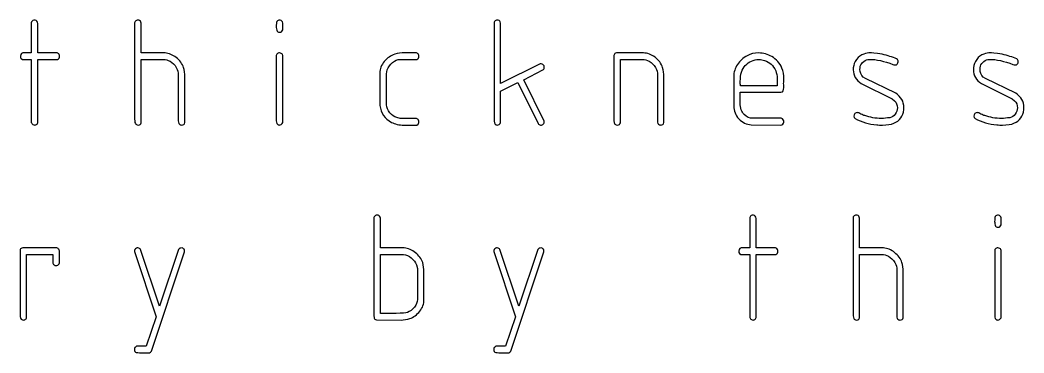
# Model space of a CAD drawing. Header units: inches. Extents: x -12 to 12, y -7.2 to 7.2.
# Drawn here: x 3.212 to 4.286, y -3.043 to -2.688 of the extents above; entities that cross this region are included whole.
import ezdxf

# ---------------------------------------------------------------- set-up
doc = ezdxf.new("R2010")
doc.units = ezdxf.units.IN
doc.header["$MEASUREMENT"] = 0
doc.layers.add('Layer 1', color=7, linetype='Continuous')

msp = doc.modelspace()

# ---------------------------------------------------------------- linework, layer by layer
at = {"layer": 'Layer 1'}
for points, knots in [([(3.2308, -2.6896), (3.2308, -2.6896), (3.2311, -2.6912), (3.2311, -2.6912), (3.2311, -2.6912), (3.2311, -2.6912), (3.2311, -2.7225), (3.2311, -2.7225), (3.2311, -2.7225), (3.2311, -2.7225), (3.2518, -2.7225), (3.2518, -2.7225), (3.2518, -2.7225), (3.2526, -2.7228), (3.2534, -2.7233), (3.254, -2.7243), (3.254, -2.7243), (3.2543, -2.725), (3.2543, -2.7255), (3.2543, -2.726), (3.2543, -2.726), (3.2543, -2.7276), (3.2536, -2.7288), (3.252, -2.7295), (3.252, -2.7295), (3.252, -2.7295), (3.2311, -2.7295), (3.2311, -2.7295), (3.2311, -2.7295), (3.2311, -2.7295), (3.2311, -2.797), (3.2311, -2.797), (3.2311, -2.797), (3.2306, -2.7983), (3.23, -2.7991), (3.229, -2.7994), (3.229, -2.7994), (3.2286, -2.7996), (3.2281, -2.7997), (3.2277, -2.7997), (3.2277, -2.7997), (3.2271, -2.7997), (3.2265, -2.7995), (3.2259, -2.7992), (3.2259, -2.7992), (3.2253, -2.7989), (3.2247, -2.7981), (3.2241, -2.797), (3.2241, -2.797), (3.2241, -2.797), (3.2241, -2.7295), (3.2241, -2.7295), (3.2241, -2.7295), (3.2241, -2.7295), (3.2146, -2.7295), (3.2146, -2.7295), (3.2146, -2.7295), (3.2136, -2.7291), (3.2129, -2.7285), (3.2126, -2.7277), (3.2126, -2.7277), (3.2126, -2.7277), (3.2126, -2.7262), (3.2126, -2.7262), (3.2126, -2.7262), (3.2126, -2.7249), (3.2129, -2.7239), (3.2135, -2.7232), (3.2135, -2.7232), (3.2135, -2.7232), (3.2151, -2.7225), (3.2151, -2.7225), (3.2151, -2.7225), (3.2151, -2.7225), (3.2241, -2.7225), (3.2241, -2.7225), (3.2241, -2.7225), (3.2241, -2.7225), (3.2241, -2.6903), (3.2241, -2.6903), (3.2241, -2.6903), (3.2244, -2.6889), (3.2253, -2.688), (3.2269, -2.6875), (3.2269, -2.6875), (3.2287, -2.6875), (3.23, -2.6882), (3.2308, -2.6896)], [0, 0, 0, 0, 0.043478, 0.043478, 0.043478, 0.043478, 0.086957, 0.086957, 0.086957, 0.086957, 0.130435, 0.130435, 0.130435, 0.130435, 0.173913, 0.173913, 0.173913, 0.173913, 0.217391, 0.217391, 0.217391, 0.217391, 0.26087, 0.26087, 0.26087, 0.26087, 0.304348, 0.304348, 0.304348, 0.304348, 0.347826, 0.347826, 0.347826, 0.347826, 0.391304, 0.391304, 0.391304, 0.391304, 0.434783, 0.434783, 0.434783, 0.434783, 0.478261, 0.478261, 0.478261, 0.478261, 0.521739, 0.521739, 0.521739, 0.521739, 0.565217, 0.565217, 0.565217, 0.565217, 0.608696, 0.608696, 0.608696, 0.608696, 0.652174, 0.652174, 0.652174, 0.652174, 0.695652, 0.695652, 0.695652, 0.695652, 0.73913, 0.73913, 0.73913, 0.73913, 0.782609, 0.782609, 0.782609, 0.782609, 0.826087, 0.826087, 0.826087, 0.826087, 0.869565, 0.869565, 0.869565, 0.869565, 0.913043, 0.913043, 0.913043, 0.913043, 1, 1, 1, 1]), ([(3.3413, -2.6896), (3.3413, -2.6896), (3.3416, -2.6909), (3.3416, -2.6909), (3.3416, -2.6909), (3.3416, -2.6909), (3.3416, -2.7225), (3.3416, -2.7225), (3.3416, -2.7225), (3.3416, -2.7225), (3.3671, -2.7225), (3.3671, -2.7225), (3.3671, -2.7225), (3.3714, -2.723), (3.3754, -2.7247), (3.3791, -2.7276), (3.3791, -2.7276), (3.3829, -2.7306), (3.3855, -2.7342), (3.3869, -2.7382), (3.3869, -2.7382), (3.3878, -2.7411), (3.3883, -2.7445), (3.3883, -2.7483), (3.3883, -2.7483), (3.3883, -2.7483), (3.3883, -2.7971), (3.3883, -2.7971), (3.3883, -2.7971), (3.388, -2.7988), (3.3868, -2.7997), (3.3847, -2.7997), (3.3847, -2.7997), (3.3843, -2.7997), (3.3839, -2.7996), (3.3834, -2.7994), (3.3834, -2.7994), (3.382, -2.799), (3.3813, -2.7975), (3.3813, -2.7951), (3.3813, -2.7951), (3.3813, -2.7951), (3.3813, -2.7933), (3.3813, -2.7933), (3.3813, -2.7933), (3.3813, -2.7933), (3.3813, -2.7444), (3.3813, -2.7444), (3.3813, -2.7444), (3.381, -2.7415), (3.3798, -2.7388), (3.3778, -2.7362), (3.3778, -2.7362), (3.3758, -2.7336), (3.3734, -2.7317), (3.3706, -2.7306), (3.3706, -2.7306), (3.3687, -2.7299), (3.3661, -2.7295), (3.3629, -2.7295), (3.3629, -2.7295), (3.3629, -2.7295), (3.3416, -2.7295), (3.3416, -2.7295), (3.3416, -2.7295), (3.3416, -2.7295), (3.3416, -2.7973), (3.3416, -2.7973), (3.3416, -2.7973), (3.3413, -2.7987), (3.3403, -2.7995), (3.3387, -2.7997), (3.3387, -2.7997), (3.3376, -2.7997), (3.3367, -2.7994), (3.3359, -2.7987), (3.3359, -2.7987), (3.3351, -2.798), (3.3346, -2.7962), (3.3346, -2.7933), (3.3346, -2.7933), (3.3346, -2.7933), (3.3346, -2.6903), (3.3346, -2.6903), (3.3346, -2.6903), (3.3349, -2.6893), (3.3355, -2.6885), (3.3365, -2.688), (3.3365, -2.688), (3.3369, -2.6877), (3.3374, -2.6875), (3.3381, -2.6875), (3.3381, -2.6875), (3.3395, -2.6875), (3.3406, -2.6882), (3.3413, -2.6896)], [0, 0, 0, 0, 0.04, 0.04, 0.04, 0.04, 0.08, 0.08, 0.08, 0.08, 0.12, 0.12, 0.12, 0.12, 0.16, 0.16, 0.16, 0.16, 0.2, 0.2, 0.2, 0.2, 0.24, 0.24, 0.24, 0.24, 0.28, 0.28, 0.28, 0.28, 0.32, 0.32, 0.32, 0.32, 0.36, 0.36, 0.36, 0.36, 0.4, 0.4, 0.4, 0.4, 0.44, 0.44, 0.44, 0.44, 0.48, 0.48, 0.48, 0.48, 0.52, 0.52, 0.52, 0.52, 0.56, 0.56, 0.56, 0.56, 0.6, 0.6, 0.6, 0.6, 0.64, 0.64, 0.64, 0.64, 0.68, 0.68, 0.68, 0.68, 0.72, 0.72, 0.72, 0.72, 0.76, 0.76, 0.76, 0.76, 0.8, 0.8, 0.8, 0.8, 0.84, 0.84, 0.84, 0.84, 0.88, 0.88, 0.88, 0.88, 0.92, 0.92, 0.92, 0.92, 1, 1, 1, 1]), ([(3.4928, -2.6895), (3.493, -2.6912), (3.4931, -2.6924), (3.4931, -2.6932), (3.4931, -2.6932), (3.493, -2.6943), (3.4929, -2.6959), (3.4929, -2.698), (3.4929, -2.698), (3.4924, -2.6997), (3.4913, -2.7006), (3.4896, -2.7006), (3.4896, -2.7006), (3.4889, -2.7006), (3.4882, -2.7004), (3.4876, -2.7001), (3.4876, -2.7001), (3.4866, -2.6991), (3.4861, -2.6976), (3.4861, -2.6954), (3.4861, -2.6954), (3.486, -2.695), (3.486, -2.6942), (3.4861, -2.693), (3.4861, -2.693), (3.4862, -2.6918), (3.4862, -2.6908), (3.4862, -2.69), (3.4862, -2.69), (3.4867, -2.6887), (3.4876, -2.6879), (3.4889, -2.6875), (3.4889, -2.6875), (3.4907, -2.6875), (3.492, -2.6882), (3.4928, -2.6895)], [0, 0, 0, 0, 0.1, 0.1, 0.1, 0.1, 0.2, 0.2, 0.2, 0.2, 0.3, 0.3, 0.3, 0.3, 0.4, 0.4, 0.4, 0.4, 0.5, 0.5, 0.5, 0.5, 0.6, 0.6, 0.6, 0.6, 0.7, 0.7, 0.7, 0.7, 0.8, 0.8, 0.8, 0.8, 1, 1, 1, 1]), ([(3.7256, -2.6894), (3.7256, -2.6894), (3.7259, -2.6907), (3.7259, -2.6907), (3.7259, -2.6907), (3.7259, -2.6907), (3.7259, -2.7553), (3.7259, -2.7553), (3.7259, -2.7553), (3.7259, -2.7553), (3.7683, -2.7343), (3.7683, -2.7343), (3.7683, -2.7343), (3.7698, -2.7343), (3.7709, -2.7346), (3.7716, -2.7353), (3.7716, -2.7353), (3.7723, -2.736), (3.7726, -2.737), (3.7726, -2.7382), (3.7726, -2.7382), (3.7724, -2.7395), (3.7719, -2.7404), (3.7711, -2.7408), (3.7711, -2.7408), (3.7711, -2.7408), (3.7506, -2.7512), (3.7506, -2.7512), (3.7506, -2.7512), (3.7506, -2.7512), (3.7726, -2.7954), (3.7726, -2.7954), (3.7726, -2.7954), (3.7726, -2.7969), (3.7723, -2.798), (3.7716, -2.7987), (3.7716, -2.7987), (3.7709, -2.7994), (3.7699, -2.7997), (3.7686, -2.7997), (3.7686, -2.7997), (3.7674, -2.7995), (3.7665, -2.799), (3.7661, -2.7981), (3.7661, -2.7981), (3.7661, -2.7981), (3.7443, -2.7542), (3.7443, -2.7542), (3.7443, -2.7542), (3.7443, -2.7542), (3.7259, -2.7635), (3.7259, -2.7635), (3.7259, -2.7635), (3.7259, -2.7635), (3.7259, -2.7971), (3.7259, -2.7971), (3.7259, -2.7971), (3.7258, -2.7978), (3.7253, -2.7985), (3.7243, -2.7992), (3.7243, -2.7992), (3.7237, -2.7995), (3.723, -2.7997), (3.7222, -2.7997), (3.7222, -2.7997), (3.7219, -2.7997), (3.7215, -2.7996), (3.7211, -2.7994), (3.7211, -2.7994), (3.7196, -2.7988), (3.7189, -2.7968), (3.7189, -2.7933), (3.7189, -2.7933), (3.7189, -2.7933), (3.7189, -2.6903), (3.7189, -2.6903), (3.7189, -2.6903), (3.7191, -2.6893), (3.7197, -2.6885), (3.7207, -2.688), (3.7207, -2.688), (3.7211, -2.6877), (3.7217, -2.6875), (3.7223, -2.6875), (3.7223, -2.6875), (3.7238, -2.6875), (3.7249, -2.6882), (3.7256, -2.6894)], [0, 0, 0, 0, 0.043478, 0.043478, 0.043478, 0.043478, 0.086957, 0.086957, 0.086957, 0.086957, 0.130435, 0.130435, 0.130435, 0.130435, 0.173913, 0.173913, 0.173913, 0.173913, 0.217391, 0.217391, 0.217391, 0.217391, 0.26087, 0.26087, 0.26087, 0.26087, 0.304348, 0.304348, 0.304348, 0.304348, 0.347826, 0.347826, 0.347826, 0.347826, 0.391304, 0.391304, 0.391304, 0.391304, 0.434783, 0.434783, 0.434783, 0.434783, 0.478261, 0.478261, 0.478261, 0.478261, 0.521739, 0.521739, 0.521739, 0.521739, 0.565217, 0.565217, 0.565217, 0.565217, 0.608696, 0.608696, 0.608696, 0.608696, 0.652174, 0.652174, 0.652174, 0.652174, 0.695652, 0.695652, 0.695652, 0.695652, 0.73913, 0.73913, 0.73913, 0.73913, 0.782609, 0.782609, 0.782609, 0.782609, 0.826087, 0.826087, 0.826087, 0.826087, 0.869565, 0.869565, 0.869565, 0.869565, 0.913043, 0.913043, 0.913043, 0.913043, 1, 1, 1, 1]), ([(3.4926, -2.7241), (3.4926, -2.7241), (3.4931, -2.7254), (3.4931, -2.7254), (3.4931, -2.7254), (3.4931, -2.7254), (3.4929, -2.7971), (3.4929, -2.7971), (3.4929, -2.7971), (3.4928, -2.7978), (3.4923, -2.7985), (3.4913, -2.7992), (3.4913, -2.7992), (3.4907, -2.7995), (3.49, -2.7997), (3.4894, -2.7997), (3.4894, -2.7997), (3.489, -2.7997), (3.4886, -2.7996), (3.4881, -2.7994), (3.4881, -2.7994), (3.4868, -2.799), (3.4861, -2.7975), (3.4861, -2.7951), (3.4861, -2.7951), (3.4861, -2.7951), (3.4861, -2.7253), (3.4861, -2.7253), (3.4861, -2.7253), (3.4863, -2.7242), (3.4869, -2.7234), (3.488, -2.7229), (3.488, -2.7229), (3.4886, -2.7226), (3.4891, -2.7225), (3.4894, -2.7225), (3.4894, -2.7225), (3.491, -2.7228), (3.4921, -2.7233), (3.4926, -2.7241)], [0, 0, 0, 0, 0.090909, 0.090909, 0.090909, 0.090909, 0.181818, 0.181818, 0.181818, 0.181818, 0.272727, 0.272727, 0.272727, 0.272727, 0.363636, 0.363636, 0.363636, 0.363636, 0.454545, 0.454545, 0.454545, 0.454545, 0.545455, 0.545455, 0.545455, 0.545455, 0.636364, 0.636364, 0.636364, 0.636364, 0.727273, 0.727273, 0.727273, 0.727273, 0.818182, 0.818182, 0.818182, 0.818182, 1, 1, 1, 1]), ([(3.636, -2.7225), (3.6369, -2.7228), (3.6376, -2.7233), (3.6383, -2.7243), (3.6383, -2.7243), (3.6385, -2.725), (3.6386, -2.7255), (3.6386, -2.726), (3.6386, -2.726), (3.6386, -2.7276), (3.6378, -2.7288), (3.6362, -2.7295), (3.6362, -2.7295), (3.6362, -2.7295), (3.6187, -2.7295), (3.6187, -2.7295), (3.6187, -2.7295), (3.6158, -2.7295), (3.613, -2.7306), (3.6103, -2.7329), (3.6103, -2.7329), (3.6077, -2.7351), (3.6058, -2.7377), (3.6048, -2.7406), (3.6048, -2.7406), (3.6048, -2.7406), (3.6038, -2.7448), (3.6038, -2.7448), (3.6038, -2.7448), (3.6038, -2.7448), (3.6038, -2.778), (3.6038, -2.778), (3.6038, -2.778), (3.6041, -2.781), (3.6054, -2.7838), (3.6075, -2.7865), (3.6075, -2.7865), (3.6096, -2.7893), (3.6121, -2.791), (3.6148, -2.7917), (3.6148, -2.7917), (3.6148, -2.7917), (3.6185, -2.7927), (3.6185, -2.7927), (3.6185, -2.7927), (3.6185, -2.7927), (3.636, -2.7927), (3.636, -2.7927), (3.636, -2.7927), (3.6369, -2.7929), (3.6376, -2.7935), (3.6383, -2.7945), (3.6383, -2.7945), (3.6385, -2.7951), (3.6386, -2.7957), (3.6386, -2.7963), (3.6386, -2.7963), (3.6386, -2.7966), (3.6385, -2.7972), (3.6383, -2.7981), (3.6383, -2.7981), (3.6381, -2.7985), (3.6374, -2.7991), (3.6362, -2.7997), (3.6362, -2.7997), (3.6354, -2.7997), (3.6344, -2.7997), (3.6332, -2.7997), (3.6332, -2.7997), (3.632, -2.7997), (3.6302, -2.7997), (3.6278, -2.7997), (3.6278, -2.7997), (3.6254, -2.7997), (3.6236, -2.7997), (3.6225, -2.7997), (3.6225, -2.7997), (3.6173, -2.7997), (3.6129, -2.7987), (3.6093, -2.7968), (3.6093, -2.7968), (3.602, -2.7928), (3.5979, -2.7868), (3.5968, -2.7789), (3.5968, -2.7789), (3.5968, -2.7789), (3.5968, -2.7697), (3.5968, -2.7697), (3.5968, -2.7697), (3.5968, -2.7697), (3.5968, -2.744), (3.5968, -2.744), (3.5968, -2.744), (3.5968, -2.7397), (3.5984, -2.7356), (3.6016, -2.7318), (3.6016, -2.7318), (3.6048, -2.728), (3.6085, -2.7254), (3.6128, -2.724), (3.6128, -2.724), (3.6158, -2.723), (3.6196, -2.7225), (3.6239, -2.7225), (3.6239, -2.7225), (3.6251, -2.7225), (3.6268, -2.7225), (3.629, -2.7225), (3.629, -2.7225), (3.6313, -2.7225), (3.6329, -2.7225), (3.634, -2.7225), (3.634, -2.7225), (3.634, -2.7225), (3.636, -2.7225), (3.636, -2.7225)], [0, 0, 0, 0, 0.033333, 0.033333, 0.033333, 0.033333, 0.066667, 0.066667, 0.066667, 0.066667, 0.1, 0.1, 0.1, 0.1, 0.133333, 0.133333, 0.133333, 0.133333, 0.166667, 0.166667, 0.166667, 0.166667, 0.2, 0.2, 0.2, 0.2, 0.233333, 0.233333, 0.233333, 0.233333, 0.266667, 0.266667, 0.266667, 0.266667, 0.3, 0.3, 0.3, 0.3, 0.333333, 0.333333, 0.333333, 0.333333, 0.366667, 0.366667, 0.366667, 0.366667, 0.4, 0.4, 0.4, 0.4, 0.433333, 0.433333, 0.433333, 0.433333, 0.466667, 0.466667, 0.466667, 0.466667, 0.5, 0.5, 0.5, 0.5, 0.533333, 0.533333, 0.533333, 0.533333, 0.566667, 0.566667, 0.566667, 0.566667, 0.6, 0.6, 0.6, 0.6, 0.633333, 0.633333, 0.633333, 0.633333, 0.666667, 0.666667, 0.666667, 0.666667, 0.7, 0.7, 0.7, 0.7, 0.733333, 0.733333, 0.733333, 0.733333, 0.766667, 0.766667, 0.766667, 0.766667, 0.8, 0.8, 0.8, 0.8, 0.833333, 0.833333, 0.833333, 0.833333, 0.866667, 0.866667, 0.866667, 0.866667, 0.9, 0.9, 0.9, 0.9, 0.933333, 0.933333, 0.933333, 0.933333, 1, 1, 1, 1]), ([(3.8786, -2.7227), (3.883, -2.7227), (3.8871, -2.7242), (3.8911, -2.7273), (3.8911, -2.7273), (3.895, -2.7303), (3.8977, -2.734), (3.8992, -2.7383), (3.8992, -2.7383), (3.9002, -2.7411), (3.9006, -2.7445), (3.9006, -2.7484), (3.9006, -2.7484), (3.9006, -2.7484), (3.9006, -2.7971), (3.9006, -2.7971), (3.9006, -2.7971), (3.9003, -2.7988), (3.8991, -2.7997), (3.8971, -2.7997), (3.8971, -2.7997), (3.8966, -2.7997), (3.8962, -2.7996), (3.8958, -2.7994), (3.8958, -2.7994), (3.8943, -2.799), (3.8936, -2.7975), (3.8936, -2.7951), (3.8936, -2.7951), (3.8936, -2.7951), (3.8936, -2.7933), (3.8936, -2.7933), (3.8936, -2.7933), (3.8936, -2.7933), (3.8936, -2.7444), (3.8936, -2.7444), (3.8936, -2.7444), (3.8933, -2.7415), (3.8921, -2.7388), (3.8901, -2.7362), (3.8901, -2.7362), (3.8881, -2.7336), (3.8857, -2.7317), (3.8829, -2.7306), (3.8829, -2.7306), (3.881, -2.7299), (3.8784, -2.7295), (3.8753, -2.7295), (3.8753, -2.7295), (3.8753, -2.7295), (3.854, -2.7295), (3.854, -2.7295), (3.854, -2.7295), (3.854, -2.7295), (3.854, -2.7973), (3.854, -2.7973), (3.854, -2.7973), (3.8536, -2.7987), (3.8527, -2.7995), (3.8511, -2.7997), (3.8511, -2.7997), (3.8499, -2.7997), (3.849, -2.7994), (3.8482, -2.7987), (3.8482, -2.7987), (3.8474, -2.798), (3.847, -2.7962), (3.847, -2.7933), (3.847, -2.7933), (3.847, -2.7933), (3.847, -2.7253), (3.847, -2.7253), (3.847, -2.7253), (3.8472, -2.7242), (3.8478, -2.7234), (3.8489, -2.7229), (3.8489, -2.7229), (3.8489, -2.7229), (3.85, -2.7225), (3.85, -2.7225), (3.85, -2.7225), (3.85, -2.7225), (3.8786, -2.7227), (3.8786, -2.7227)], [0, 0, 0, 0, 0.045455, 0.045455, 0.045455, 0.045455, 0.090909, 0.090909, 0.090909, 0.090909, 0.136364, 0.136364, 0.136364, 0.136364, 0.181818, 0.181818, 0.181818, 0.181818, 0.227273, 0.227273, 0.227273, 0.227273, 0.272727, 0.272727, 0.272727, 0.272727, 0.318182, 0.318182, 0.318182, 0.318182, 0.363636, 0.363636, 0.363636, 0.363636, 0.409091, 0.409091, 0.409091, 0.409091, 0.454545, 0.454545, 0.454545, 0.454545, 0.5, 0.5, 0.5, 0.5, 0.545455, 0.545455, 0.545455, 0.545455, 0.590909, 0.590909, 0.590909, 0.590909, 0.636364, 0.636364, 0.636364, 0.636364, 0.681818, 0.681818, 0.681818, 0.681818, 0.727273, 0.727273, 0.727273, 0.727273, 0.772727, 0.772727, 0.772727, 0.772727, 0.818182, 0.818182, 0.818182, 0.818182, 0.863636, 0.863636, 0.863636, 0.863636, 0.909091, 0.909091, 0.909091, 0.909091, 1, 1, 1, 1]), ([(4.0268, -2.7388), (4.0281, -2.7421), (4.0288, -2.7462), (4.0288, -2.7511), (4.0288, -2.7511), (4.0288, -2.752), (4.0288, -2.7534), (4.0286, -2.7553), (4.0286, -2.7553), (4.0287, -2.7571), (4.0287, -2.7585), (4.0287, -2.7594), (4.0287, -2.7594), (4.0287, -2.7594), (4.0286, -2.7618), (4.0286, -2.7618), (4.0286, -2.7618), (4.0284, -2.763), (4.028, -2.7638), (4.0272, -2.7642), (4.0272, -2.7642), (4.0272, -2.7642), (4.0256, -2.7647), (4.0256, -2.7647), (4.0256, -2.7647), (4.0256, -2.7647), (3.9822, -2.7647), (3.9822, -2.7647), (3.9822, -2.7647), (3.9822, -2.7647), (3.9822, -2.7676), (3.9822, -2.7676), (3.9822, -2.7676), (3.9822, -2.7684), (3.9822, -2.7698), (3.9822, -2.7718), (3.9822, -2.7718), (3.9822, -2.7738), (3.9822, -2.7753), (3.9822, -2.7762), (3.9822, -2.7762), (3.9822, -2.7816), (3.9836, -2.7856), (3.9863, -2.7884), (3.9863, -2.7884), (3.9891, -2.7911), (3.9922, -2.7925), (3.9957, -2.7925), (3.9957, -2.7925), (3.9957, -2.7925), (4.0261, -2.7925), (4.0261, -2.7925), (4.0261, -2.7925), (4.0271, -2.7928), (4.0278, -2.7933), (4.0282, -2.7941), (4.0282, -2.7941), (4.0286, -2.7949), (4.0288, -2.7956), (4.0288, -2.7963), (4.0288, -2.7963), (4.0288, -2.7965), (4.0287, -2.7969), (4.0285, -2.7976), (4.0285, -2.7976), (4.028, -2.7987), (4.0274, -2.7993), (4.0268, -2.7994), (4.0268, -2.7994), (4.0268, -2.7994), (4.025, -2.7997), (4.025, -2.7997), (4.025, -2.7997), (4.025, -2.7997), (3.9939, -2.7995), (3.9939, -2.7995), (3.9939, -2.7995), (3.9888, -2.7991), (3.9844, -2.7969), (3.9807, -2.793), (3.9807, -2.793), (3.9771, -2.789), (3.9752, -2.7846), (3.9752, -2.7796), (3.9752, -2.7796), (3.9752, -2.7796), (3.9752, -2.7475), (3.9752, -2.7475), (3.9752, -2.7475), (3.9752, -2.7431), (3.9766, -2.739), (3.9792, -2.735), (3.9792, -2.735), (3.9819, -2.7311), (3.9853, -2.7279), (3.9896, -2.7256), (3.9896, -2.7256), (3.9931, -2.7236), (3.9972, -2.7227), (4.0019, -2.7227), (4.0019, -2.7227), (4.007, -2.7227), (4.0116, -2.724), (4.0159, -2.7265), (4.0159, -2.7265), (4.0207, -2.7294), (4.0243, -2.7335), (4.0268, -2.7388)], [0, 0, 0, 0, 0.035714, 0.035714, 0.035714, 0.035714, 0.071429, 0.071429, 0.071429, 0.071429, 0.107143, 0.107143, 0.107143, 0.107143, 0.142857, 0.142857, 0.142857, 0.142857, 0.178571, 0.178571, 0.178571, 0.178571, 0.214286, 0.214286, 0.214286, 0.214286, 0.25, 0.25, 0.25, 0.25, 0.285714, 0.285714, 0.285714, 0.285714, 0.321429, 0.321429, 0.321429, 0.321429, 0.357143, 0.357143, 0.357143, 0.357143, 0.392857, 0.392857, 0.392857, 0.392857, 0.428571, 0.428571, 0.428571, 0.428571, 0.464286, 0.464286, 0.464286, 0.464286, 0.5, 0.5, 0.5, 0.5, 0.535714, 0.535714, 0.535714, 0.535714, 0.571429, 0.571429, 0.571429, 0.571429, 0.607143, 0.607143, 0.607143, 0.607143, 0.642857, 0.642857, 0.642857, 0.642857, 0.678571, 0.678571, 0.678571, 0.678571, 0.714286, 0.714286, 0.714286, 0.714286, 0.75, 0.75, 0.75, 0.75, 0.785714, 0.785714, 0.785714, 0.785714, 0.821429, 0.821429, 0.821429, 0.821429, 0.857143, 0.857143, 0.857143, 0.857143, 0.892857, 0.892857, 0.892857, 0.892857, 0.928571, 0.928571, 0.928571, 0.928571, 1, 1, 1, 1]), ([(4.1494, -2.729), (4.1506, -2.7296), (4.1511, -2.7306), (4.1511, -2.732), (4.1511, -2.732), (4.1509, -2.7335), (4.1503, -2.7346), (4.1492, -2.7354), (4.1492, -2.7354), (4.1489, -2.7355), (4.1484, -2.7355), (4.1478, -2.7355), (4.1478, -2.7355), (4.1469, -2.7355), (4.1461, -2.7354), (4.1454, -2.735), (4.1454, -2.735), (4.1363, -2.7313), (4.1278, -2.7294), (4.1201, -2.7295), (4.1201, -2.7295), (4.118, -2.7295), (4.1161, -2.7303), (4.1143, -2.7317), (4.1143, -2.7317), (4.1125, -2.7331), (4.1113, -2.7349), (4.1106, -2.7369), (4.1106, -2.7369), (4.1103, -2.738), (4.1102, -2.7391), (4.1102, -2.7404), (4.1102, -2.7404), (4.1102, -2.7434), (4.1113, -2.7461), (4.1137, -2.7484), (4.1137, -2.7484), (4.1137, -2.7484), (4.1161, -2.7498), (4.1161, -2.7498), (4.1161, -2.7498), (4.1161, -2.7498), (4.1484, -2.7656), (4.1484, -2.7656), (4.1484, -2.7656), (4.1542, -2.7694), (4.1571, -2.7746), (4.1571, -2.7811), (4.1571, -2.7811), (4.1571, -2.782), (4.1571, -2.7827), (4.157, -2.7832), (4.157, -2.7832), (4.1563, -2.7903), (4.1527, -2.7951), (4.1465, -2.7978), (4.1465, -2.7978), (4.1435, -2.7991), (4.1394, -2.7997), (4.1342, -2.7997), (4.1342, -2.7997), (4.1336, -2.7997), (4.1326, -2.7997), (4.1312, -2.7997), (4.1312, -2.7997), (4.1299, -2.7996), (4.1289, -2.7995), (4.1283, -2.7995), (4.1283, -2.7995), (4.1197, -2.7987), (4.1119, -2.7964), (4.1051, -2.7926), (4.1051, -2.7926), (4.1042, -2.792), (4.1037, -2.7912), (4.1036, -2.7902), (4.1036, -2.7902), (4.1036, -2.7893), (4.104, -2.7883), (4.1047, -2.7874), (4.1047, -2.7874), (4.1057, -2.7867), (4.1065, -2.7864), (4.1073, -2.7864), (4.1073, -2.7864), (4.1081, -2.7864), (4.1094, -2.7869), (4.1112, -2.7879), (4.1112, -2.7879), (4.1129, -2.7889), (4.1143, -2.7894), (4.1153, -2.7894), (4.1153, -2.7894), (4.1208, -2.7916), (4.1268, -2.7926), (4.1333, -2.7926), (4.1333, -2.7926), (4.1358, -2.7926), (4.1388, -2.7923), (4.1422, -2.7918), (4.1422, -2.7918), (4.1444, -2.7913), (4.1463, -2.79), (4.1479, -2.7879), (4.1479, -2.7879), (4.1494, -2.7858), (4.1502, -2.7836), (4.1502, -2.7813), (4.1502, -2.7813), (4.1502, -2.7781), (4.1492, -2.7756), (4.1472, -2.7738), (4.1472, -2.7738), (4.1472, -2.7738), (4.1446, -2.7715), (4.1446, -2.7715), (4.1446, -2.7715), (4.1446, -2.7715), (4.1116, -2.7554), (4.1116, -2.7554), (4.1116, -2.7554), (4.1059, -2.7518), (4.1031, -2.7468), (4.1031, -2.7406), (4.1031, -2.7406), (4.1031, -2.7392), (4.1031, -2.7385), (4.1031, -2.7385), (4.1031, -2.7385), (4.1034, -2.7353), (4.1045, -2.7323), (4.1066, -2.7296), (4.1066, -2.7296), (4.1088, -2.7268), (4.1113, -2.7249), (4.1143, -2.7238), (4.1143, -2.7238), (4.1165, -2.723), (4.1189, -2.7225), (4.1215, -2.7225), (4.1215, -2.7225), (4.1221, -2.7225), (4.1263, -2.723), (4.1339, -2.724), (4.1339, -2.724), (4.1398, -2.7254), (4.1449, -2.727), (4.1494, -2.729)], [0, 0, 0, 0, 0.026316, 0.026316, 0.026316, 0.026316, 0.052632, 0.052632, 0.052632, 0.052632, 0.078947, 0.078947, 0.078947, 0.078947, 0.105263, 0.105263, 0.105263, 0.105263, 0.131579, 0.131579, 0.131579, 0.131579, 0.157895, 0.157895, 0.157895, 0.157895, 0.184211, 0.184211, 0.184211, 0.184211, 0.210526, 0.210526, 0.210526, 0.210526, 0.236842, 0.236842, 0.236842, 0.236842, 0.263158, 0.263158, 0.263158, 0.263158, 0.289474, 0.289474, 0.289474, 0.289474, 0.315789, 0.315789, 0.315789, 0.315789, 0.342105, 0.342105, 0.342105, 0.342105, 0.368421, 0.368421, 0.368421, 0.368421, 0.394737, 0.394737, 0.394737, 0.394737, 0.421053, 0.421053, 0.421053, 0.421053, 0.447368, 0.447368, 0.447368, 0.447368, 0.473684, 0.473684, 0.473684, 0.473684, 0.5, 0.5, 0.5, 0.5, 0.526316, 0.526316, 0.526316, 0.526316, 0.552632, 0.552632, 0.552632, 0.552632, 0.578947, 0.578947, 0.578947, 0.578947, 0.605263, 0.605263, 0.605263, 0.605263, 0.631579, 0.631579, 0.631579, 0.631579, 0.657895, 0.657895, 0.657895, 0.657895, 0.684211, 0.684211, 0.684211, 0.684211, 0.710526, 0.710526, 0.710526, 0.710526, 0.736842, 0.736842, 0.736842, 0.736842, 0.763158, 0.763158, 0.763158, 0.763158, 0.789474, 0.789474, 0.789474, 0.789474, 0.815789, 0.815789, 0.815789, 0.815789, 0.842105, 0.842105, 0.842105, 0.842105, 0.868421, 0.868421, 0.868421, 0.868421, 0.894737, 0.894737, 0.894737, 0.894737, 0.921053, 0.921053, 0.921053, 0.921053, 0.947368, 0.947368, 0.947368, 0.947368, 1, 1, 1, 1]), ([(4.2778, -2.729), (4.2789, -2.7296), (4.2795, -2.7306), (4.2795, -2.732), (4.2795, -2.732), (4.2793, -2.7335), (4.2787, -2.7346), (4.2776, -2.7354), (4.2776, -2.7354), (4.2773, -2.7355), (4.2768, -2.7355), (4.2762, -2.7355), (4.2762, -2.7355), (4.2753, -2.7355), (4.2745, -2.7354), (4.2738, -2.735), (4.2738, -2.735), (4.2646, -2.7313), (4.2562, -2.7294), (4.2484, -2.7295), (4.2484, -2.7295), (4.2464, -2.7295), (4.2445, -2.7303), (4.2427, -2.7317), (4.2427, -2.7317), (4.2409, -2.7331), (4.2397, -2.7349), (4.239, -2.7369), (4.239, -2.7369), (4.2387, -2.738), (4.2386, -2.7391), (4.2386, -2.7404), (4.2386, -2.7404), (4.2386, -2.7434), (4.2397, -2.7461), (4.2421, -2.7484), (4.2421, -2.7484), (4.2421, -2.7484), (4.2444, -2.7498), (4.2444, -2.7498), (4.2444, -2.7498), (4.2444, -2.7498), (4.2768, -2.7656), (4.2768, -2.7656), (4.2768, -2.7656), (4.2826, -2.7694), (4.2855, -2.7746), (4.2855, -2.7811), (4.2855, -2.7811), (4.2855, -2.782), (4.2855, -2.7827), (4.2854, -2.7832), (4.2854, -2.7832), (4.2846, -2.7903), (4.2811, -2.7951), (4.2749, -2.7978), (4.2749, -2.7978), (4.2719, -2.7991), (4.2678, -2.7997), (4.2626, -2.7997), (4.2626, -2.7997), (4.2619, -2.7997), (4.2609, -2.7997), (4.2596, -2.7997), (4.2596, -2.7997), (4.2583, -2.7996), (4.2573, -2.7995), (4.2567, -2.7995), (4.2567, -2.7995), (4.2481, -2.7987), (4.2403, -2.7964), (4.2334, -2.7926), (4.2334, -2.7926), (4.2326, -2.792), (4.2321, -2.7912), (4.232, -2.7902), (4.232, -2.7902), (4.232, -2.7893), (4.2324, -2.7883), (4.2331, -2.7874), (4.2331, -2.7874), (4.2341, -2.7867), (4.2349, -2.7864), (4.2357, -2.7864), (4.2357, -2.7864), (4.2365, -2.7864), (4.2378, -2.7869), (4.2396, -2.7879), (4.2396, -2.7879), (4.2413, -2.7889), (4.2427, -2.7894), (4.2436, -2.7894), (4.2436, -2.7894), (4.2492, -2.7916), (4.2552, -2.7926), (4.2617, -2.7926), (4.2617, -2.7926), (4.2642, -2.7926), (4.2672, -2.7923), (4.2706, -2.7918), (4.2706, -2.7918), (4.2728, -2.7913), (4.2747, -2.79), (4.2763, -2.7879), (4.2763, -2.7879), (4.2778, -2.7858), (4.2786, -2.7836), (4.2786, -2.7813), (4.2786, -2.7813), (4.2786, -2.7781), (4.2776, -2.7756), (4.2756, -2.7738), (4.2756, -2.7738), (4.2756, -2.7738), (4.273, -2.7715), (4.273, -2.7715), (4.273, -2.7715), (4.273, -2.7715), (4.24, -2.7554), (4.24, -2.7554), (4.24, -2.7554), (4.2343, -2.7518), (4.2315, -2.7468), (4.2315, -2.7406), (4.2315, -2.7406), (4.2315, -2.7392), (4.2315, -2.7385), (4.2315, -2.7385), (4.2315, -2.7385), (4.2318, -2.7353), (4.2329, -2.7323), (4.235, -2.7296), (4.235, -2.7296), (4.2372, -2.7268), (4.2397, -2.7249), (4.2427, -2.7238), (4.2427, -2.7238), (4.2449, -2.723), (4.2473, -2.7225), (4.2499, -2.7225), (4.2499, -2.7225), (4.2505, -2.7225), (4.2547, -2.723), (4.2623, -2.724), (4.2623, -2.724), (4.2682, -2.7254), (4.2733, -2.727), (4.2778, -2.729)], [0, 0, 0, 0, 0.026316, 0.026316, 0.026316, 0.026316, 0.052632, 0.052632, 0.052632, 0.052632, 0.078947, 0.078947, 0.078947, 0.078947, 0.105263, 0.105263, 0.105263, 0.105263, 0.131579, 0.131579, 0.131579, 0.131579, 0.157895, 0.157895, 0.157895, 0.157895, 0.184211, 0.184211, 0.184211, 0.184211, 0.210526, 0.210526, 0.210526, 0.210526, 0.236842, 0.236842, 0.236842, 0.236842, 0.263158, 0.263158, 0.263158, 0.263158, 0.289474, 0.289474, 0.289474, 0.289474, 0.315789, 0.315789, 0.315789, 0.315789, 0.342105, 0.342105, 0.342105, 0.342105, 0.368421, 0.368421, 0.368421, 0.368421, 0.394737, 0.394737, 0.394737, 0.394737, 0.421053, 0.421053, 0.421053, 0.421053, 0.447368, 0.447368, 0.447368, 0.447368, 0.473684, 0.473684, 0.473684, 0.473684, 0.5, 0.5, 0.5, 0.5, 0.526316, 0.526316, 0.526316, 0.526316, 0.552632, 0.552632, 0.552632, 0.552632, 0.578947, 0.578947, 0.578947, 0.578947, 0.605263, 0.605263, 0.605263, 0.605263, 0.631579, 0.631579, 0.631579, 0.631579, 0.657895, 0.657895, 0.657895, 0.657895, 0.684211, 0.684211, 0.684211, 0.684211, 0.710526, 0.710526, 0.710526, 0.710526, 0.736842, 0.736842, 0.736842, 0.736842, 0.763158, 0.763158, 0.763158, 0.763158, 0.789474, 0.789474, 0.789474, 0.789474, 0.815789, 0.815789, 0.815789, 0.815789, 0.842105, 0.842105, 0.842105, 0.842105, 0.868421, 0.868421, 0.868421, 0.868421, 0.894737, 0.894737, 0.894737, 0.894737, 0.921053, 0.921053, 0.921053, 0.921053, 0.947368, 0.947368, 0.947368, 0.947368, 1, 1, 1, 1]), ([(4.0201, -2.7417), (4.0175, -2.736), (4.0136, -2.7324), (4.0083, -2.7307), (4.0083, -2.7307), (4.0063, -2.73), (4.0042, -2.7297), (4.0021, -2.7297), (4.0021, -2.7297), (3.9965, -2.7297), (3.9916, -2.7318), (3.9876, -2.7361), (3.9876, -2.7361), (3.984, -2.74), (3.9822, -2.7456), (3.9822, -2.7532), (3.9822, -2.7532), (3.9822, -2.7551), (3.9823, -2.7566), (3.9824, -2.7577), (3.9824, -2.7577), (3.9824, -2.7577), (4.0216, -2.7577), (4.0216, -2.7577), (4.0216, -2.7577), (4.0216, -2.7577), (4.0216, -2.7503), (4.0216, -2.7503), (4.0216, -2.7503), (4.0216, -2.7469), (4.0211, -2.744), (4.0201, -2.7417)], [0, 0, 0, 0, 0.111111, 0.111111, 0.111111, 0.111111, 0.222222, 0.222222, 0.222222, 0.222222, 0.333333, 0.333333, 0.333333, 0.333333, 0.444444, 0.444444, 0.444444, 0.444444, 0.555556, 0.555556, 0.555556, 0.555556, 0.666667, 0.666667, 0.666667, 0.666667, 0.777778, 0.777778, 0.777778, 0.777778, 1, 1, 1, 1]), ([(3.5972, -2.898), (3.5972, -2.898), (3.5975, -2.8992), (3.5975, -2.8992), (3.5975, -2.8992), (3.5975, -2.8992), (3.5975, -2.931), (3.5975, -2.931), (3.5975, -2.931), (3.5975, -2.931), (3.6229, -2.931), (3.6229, -2.931), (3.6229, -2.931), (3.6271, -2.9315), (3.6311, -2.9332), (3.6349, -2.9361), (3.6349, -2.9361), (3.6386, -2.9391), (3.6412, -2.9426), (3.6426, -2.9467), (3.6426, -2.9467), (3.6435, -2.9496), (3.644, -2.9529), (3.644, -2.9568), (3.644, -2.9568), (3.644, -2.9568), (3.644, -2.9865), (3.644, -2.9865), (3.644, -2.9865), (3.644, -2.9907), (3.6425, -2.9948), (3.6396, -2.9985), (3.6396, -2.9985), (3.6366, -3.0023), (3.633, -3.005), (3.6289, -3.0065), (3.6289, -3.0065), (3.6258, -3.0075), (3.6227, -3.008), (3.6195, -3.008), (3.6195, -3.008), (3.6195, -3.008), (3.5931, -3.0079), (3.5931, -3.0079), (3.5931, -3.0079), (3.5919, -3.0075), (3.5911, -3.0068), (3.5908, -3.006), (3.5908, -3.006), (3.5908, -3.006), (3.5905, -3.0029), (3.5905, -3.0029), (3.5905, -3.0029), (3.5905, -3.0029), (3.5905, -2.8986), (3.5905, -2.8986), (3.5905, -2.8986), (3.5907, -2.8976), (3.5913, -2.8969), (3.5923, -2.8963), (3.5923, -2.8963), (3.5927, -2.896), (3.5933, -2.8959), (3.5939, -2.8959), (3.5939, -2.8959), (3.5953, -2.8959), (3.5964, -2.8966), (3.5972, -2.898)], [0, 0, 0, 0, 0.055556, 0.055556, 0.055556, 0.055556, 0.111111, 0.111111, 0.111111, 0.111111, 0.166667, 0.166667, 0.166667, 0.166667, 0.222222, 0.222222, 0.222222, 0.222222, 0.277778, 0.277778, 0.277778, 0.277778, 0.333333, 0.333333, 0.333333, 0.333333, 0.388889, 0.388889, 0.388889, 0.388889, 0.444444, 0.444444, 0.444444, 0.444444, 0.5, 0.5, 0.5, 0.5, 0.555556, 0.555556, 0.555556, 0.555556, 0.611111, 0.611111, 0.611111, 0.611111, 0.666667, 0.666667, 0.666667, 0.666667, 0.722222, 0.722222, 0.722222, 0.722222, 0.777778, 0.777778, 0.777778, 0.777778, 0.833333, 0.833333, 0.833333, 0.833333, 0.888889, 0.888889, 0.888889, 0.888889, 1, 1, 1, 1]), ([(3.999, -2.898), (3.999, -2.898), (3.9993, -2.8995), (3.9993, -2.8995), (3.9993, -2.8995), (3.9993, -2.8995), (3.9993, -2.9309), (3.9993, -2.9309), (3.9993, -2.9309), (3.9993, -2.9309), (4.02, -2.9309), (4.02, -2.9309), (4.02, -2.9309), (4.0208, -2.9311), (4.0216, -2.9317), (4.0222, -2.9326), (4.0222, -2.9326), (4.0225, -2.9333), (4.0225, -2.9338), (4.0225, -2.9343), (4.0225, -2.9343), (4.0225, -2.9359), (4.0218, -2.9371), (4.0201, -2.9379), (4.0201, -2.9379), (4.0201, -2.9379), (3.9993, -2.9379), (3.9993, -2.9379), (3.9993, -2.9379), (3.9993, -2.9379), (3.9993, -3.0053), (3.9993, -3.0053), (3.9993, -3.0053), (3.9988, -3.0066), (3.9981, -3.0074), (3.9972, -3.0077), (3.9972, -3.0077), (3.9968, -3.0079), (3.9963, -3.008), (3.9959, -3.008), (3.9959, -3.008), (3.9953, -3.008), (3.9947, -3.0079), (3.9941, -3.0076), (3.9941, -3.0076), (3.9935, -3.0072), (3.9929, -3.0065), (3.9923, -3.0053), (3.9923, -3.0053), (3.9923, -3.0053), (3.9923, -2.9379), (3.9923, -2.9379), (3.9923, -2.9379), (3.9923, -2.9379), (3.9828, -2.9379), (3.9828, -2.9379), (3.9828, -2.9379), (3.9818, -2.9374), (3.9811, -2.9368), (3.9808, -2.936), (3.9808, -2.936), (3.9808, -2.936), (3.9808, -2.9345), (3.9808, -2.9345), (3.9808, -2.9345), (3.9808, -2.9332), (3.9811, -2.9322), (3.9817, -2.9315), (3.9817, -2.9315), (3.9817, -2.9315), (3.9833, -2.9309), (3.9833, -2.9309), (3.9833, -2.9309), (3.9833, -2.9309), (3.9923, -2.9309), (3.9923, -2.9309), (3.9923, -2.9309), (3.9923, -2.9309), (3.9923, -2.8986), (3.9923, -2.8986), (3.9923, -2.8986), (3.9926, -2.8972), (3.9935, -2.8963), (3.9951, -2.8959), (3.9951, -2.8959), (3.9969, -2.8959), (3.9982, -2.8966), (3.999, -2.898)], [0, 0, 0, 0, 0.043478, 0.043478, 0.043478, 0.043478, 0.086957, 0.086957, 0.086957, 0.086957, 0.130435, 0.130435, 0.130435, 0.130435, 0.173913, 0.173913, 0.173913, 0.173913, 0.217391, 0.217391, 0.217391, 0.217391, 0.26087, 0.26087, 0.26087, 0.26087, 0.304348, 0.304348, 0.304348, 0.304348, 0.347826, 0.347826, 0.347826, 0.347826, 0.391304, 0.391304, 0.391304, 0.391304, 0.434783, 0.434783, 0.434783, 0.434783, 0.478261, 0.478261, 0.478261, 0.478261, 0.521739, 0.521739, 0.521739, 0.521739, 0.565217, 0.565217, 0.565217, 0.565217, 0.608696, 0.608696, 0.608696, 0.608696, 0.652174, 0.652174, 0.652174, 0.652174, 0.695652, 0.695652, 0.695652, 0.695652, 0.73913, 0.73913, 0.73913, 0.73913, 0.782609, 0.782609, 0.782609, 0.782609, 0.826087, 0.826087, 0.826087, 0.826087, 0.869565, 0.869565, 0.869565, 0.869565, 0.913043, 0.913043, 0.913043, 0.913043, 1, 1, 1, 1]), ([(4.1095, -2.898), (4.1095, -2.898), (4.1098, -2.8992), (4.1098, -2.8992), (4.1098, -2.8992), (4.1098, -2.8992), (4.1098, -2.9309), (4.1098, -2.9309), (4.1098, -2.9309), (4.1098, -2.9309), (4.1353, -2.9309), (4.1353, -2.9309), (4.1353, -2.9309), (4.1396, -2.9313), (4.1436, -2.933), (4.1473, -2.936), (4.1473, -2.936), (4.1511, -2.939), (4.1537, -2.9425), (4.1551, -2.9466), (4.1551, -2.9466), (4.156, -2.9495), (4.1565, -2.9528), (4.1565, -2.9566), (4.1565, -2.9566), (4.1565, -2.9566), (4.1565, -3.0055), (4.1565, -3.0055), (4.1565, -3.0055), (4.1562, -3.0072), (4.155, -3.008), (4.1529, -3.008), (4.1529, -3.008), (4.1525, -3.008), (4.1521, -3.0079), (4.1516, -3.0077), (4.1516, -3.0077), (4.1502, -3.0073), (4.1495, -3.0058), (4.1495, -3.0034), (4.1495, -3.0034), (4.1495, -3.0034), (4.1495, -3.0016), (4.1495, -3.0016), (4.1495, -3.0016), (4.1495, -3.0016), (4.1495, -2.9527), (4.1495, -2.9527), (4.1495, -2.9527), (4.1492, -2.9499), (4.148, -2.9471), (4.146, -2.9445), (4.146, -2.9445), (4.1439, -2.9419), (4.1416, -2.9401), (4.1388, -2.939), (4.1388, -2.939), (4.1369, -2.9382), (4.1343, -2.9379), (4.1311, -2.9379), (4.1311, -2.9379), (4.1311, -2.9379), (4.1098, -2.9379), (4.1098, -2.9379), (4.1098, -2.9379), (4.1098, -2.9379), (4.1098, -3.0056), (4.1098, -3.0056), (4.1098, -3.0056), (4.1095, -3.007), (4.1085, -3.0078), (4.1069, -3.008), (4.1069, -3.008), (4.1058, -3.008), (4.1049, -3.0077), (4.1041, -3.007), (4.1041, -3.007), (4.1033, -3.0063), (4.1028, -3.0045), (4.1028, -3.0016), (4.1028, -3.0016), (4.1028, -3.0016), (4.1028, -2.8986), (4.1028, -2.8986), (4.1028, -2.8986), (4.1031, -2.8976), (4.1036, -2.8969), (4.1046, -2.8963), (4.1046, -2.8963), (4.1051, -2.896), (4.1056, -2.8959), (4.1063, -2.8959), (4.1063, -2.8959), (4.1077, -2.8959), (4.1088, -2.8966), (4.1095, -2.898)], [0, 0, 0, 0, 0.04, 0.04, 0.04, 0.04, 0.08, 0.08, 0.08, 0.08, 0.12, 0.12, 0.12, 0.12, 0.16, 0.16, 0.16, 0.16, 0.2, 0.2, 0.2, 0.2, 0.24, 0.24, 0.24, 0.24, 0.28, 0.28, 0.28, 0.28, 0.32, 0.32, 0.32, 0.32, 0.36, 0.36, 0.36, 0.36, 0.4, 0.4, 0.4, 0.4, 0.44, 0.44, 0.44, 0.44, 0.48, 0.48, 0.48, 0.48, 0.52, 0.52, 0.52, 0.52, 0.56, 0.56, 0.56, 0.56, 0.6, 0.6, 0.6, 0.6, 0.64, 0.64, 0.64, 0.64, 0.68, 0.68, 0.68, 0.68, 0.72, 0.72, 0.72, 0.72, 0.76, 0.76, 0.76, 0.76, 0.8, 0.8, 0.8, 0.8, 0.84, 0.84, 0.84, 0.84, 0.88, 0.88, 0.88, 0.88, 0.92, 0.92, 0.92, 0.92, 1, 1, 1, 1]), ([(4.2609, -2.8978), (4.2611, -2.8995), (4.2613, -2.9008), (4.2613, -2.9015), (4.2613, -2.9015), (4.2611, -2.9026), (4.2611, -2.9042), (4.2611, -2.9063), (4.2611, -2.9063), (4.2606, -2.9081), (4.2595, -2.9089), (4.2578, -2.9089), (4.2578, -2.9089), (4.2571, -2.9089), (4.2564, -2.9088), (4.2558, -2.9085), (4.2558, -2.9085), (4.2548, -2.9075), (4.2543, -2.9059), (4.2543, -2.9038), (4.2543, -2.9038), (4.2542, -2.9033), (4.2542, -2.9025), (4.2543, -2.9013), (4.2543, -2.9013), (4.2544, -2.9002), (4.2544, -2.8991), (4.2544, -2.8983), (4.2544, -2.8983), (4.2549, -2.897), (4.2558, -2.8962), (4.2571, -2.8959), (4.2571, -2.8959), (4.2589, -2.8959), (4.2602, -2.8965), (4.2609, -2.8978)], [0, 0, 0, 0, 0.1, 0.1, 0.1, 0.1, 0.2, 0.2, 0.2, 0.2, 0.3, 0.3, 0.3, 0.3, 0.4, 0.4, 0.4, 0.4, 0.5, 0.5, 0.5, 0.5, 0.6, 0.6, 0.6, 0.6, 0.7, 0.7, 0.7, 0.7, 0.8, 0.8, 0.8, 0.8, 1, 1, 1, 1]), ([(3.2515, -2.931), (3.2524, -2.9313), (3.2531, -2.9318), (3.2538, -2.9328), (3.2538, -2.9328), (3.2538, -2.9328), (3.2541, -2.9344), (3.2541, -2.9344), (3.2541, -2.9344), (3.2541, -2.9344), (3.2541, -2.947), (3.2541, -2.947), (3.2541, -2.947), (3.2537, -2.9482), (3.2531, -2.949), (3.2524, -2.9493), (3.2524, -2.9493), (3.2517, -2.9496), (3.2511, -2.9498), (3.2504, -2.9498), (3.2504, -2.9498), (3.2497, -2.9498), (3.2491, -2.9495), (3.2487, -2.9491), (3.2487, -2.9491), (3.2476, -2.9485), (3.2471, -2.9475), (3.2471, -2.9462), (3.2471, -2.9462), (3.2471, -2.9462), (3.2471, -2.938), (3.2471, -2.938), (3.2471, -2.938), (3.2471, -2.938), (3.2191, -2.938), (3.2191, -2.938), (3.2191, -2.938), (3.2191, -2.938), (3.2191, -3.0053), (3.2191, -3.0053), (3.2191, -3.0053), (3.2189, -3.0064), (3.2182, -3.0072), (3.2172, -3.0077), (3.2172, -3.0077), (3.2165, -3.0079), (3.2161, -3.008), (3.2158, -3.008), (3.2158, -3.008), (3.2149, -3.008), (3.2141, -3.0077), (3.2133, -3.0071), (3.2133, -3.0071), (3.2125, -3.0066), (3.2121, -3.0056), (3.2121, -3.0044), (3.2121, -3.0044), (3.2121, -3.0044), (3.2121, -2.9334), (3.2121, -2.9334), (3.2121, -2.9334), (3.2122, -2.9324), (3.2128, -2.9316), (3.214, -2.9312), (3.214, -2.9312), (3.214, -2.9312), (3.2151, -2.931), (3.2151, -2.931), (3.2151, -2.931), (3.2151, -2.931), (3.2515, -2.931), (3.2515, -2.931)], [0, 0, 0, 0, 0.052632, 0.052632, 0.052632, 0.052632, 0.105263, 0.105263, 0.105263, 0.105263, 0.157895, 0.157895, 0.157895, 0.157895, 0.210526, 0.210526, 0.210526, 0.210526, 0.263158, 0.263158, 0.263158, 0.263158, 0.315789, 0.315789, 0.315789, 0.315789, 0.368421, 0.368421, 0.368421, 0.368421, 0.421053, 0.421053, 0.421053, 0.421053, 0.473684, 0.473684, 0.473684, 0.473684, 0.526316, 0.526316, 0.526316, 0.526316, 0.578947, 0.578947, 0.578947, 0.578947, 0.631579, 0.631579, 0.631579, 0.631579, 0.684211, 0.684211, 0.684211, 0.684211, 0.736842, 0.736842, 0.736842, 0.736842, 0.789474, 0.789474, 0.789474, 0.789474, 0.842105, 0.842105, 0.842105, 0.842105, 0.894737, 0.894737, 0.894737, 0.894737, 1, 1, 1, 1]), ([(3.3409, -2.9326), (3.3409, -2.9326), (3.3612, -2.9933), (3.3612, -2.9933), (3.3612, -2.9933), (3.3612, -2.9933), (3.3816, -2.9325), (3.3816, -2.9325), (3.3816, -2.9325), (3.3823, -2.9315), (3.3835, -2.931), (3.3853, -2.931), (3.3853, -2.931), (3.3866, -2.9313), (3.3875, -2.932), (3.388, -2.9334), (3.388, -2.9334), (3.388, -2.9334), (3.388, -2.935), (3.388, -2.935), (3.388, -2.935), (3.388, -2.935), (3.3526, -3.0414), (3.3526, -3.0414), (3.3526, -3.0414), (3.3521, -3.0421), (3.3514, -3.0426), (3.3505, -3.043), (3.3505, -3.043), (3.3458, -3.043), (3.3435, -3.043), (3.3435, -3.043), (3.3435, -3.043), (3.3409, -3.0431), (3.3385, -3.043), (3.3364, -3.0427), (3.3364, -3.0427), (3.335, -3.0422), (3.3343, -3.0411), (3.3343, -3.0395), (3.3343, -3.0395), (3.3343, -3.0388), (3.3345, -3.0381), (3.3348, -3.0375), (3.3348, -3.0375), (3.3358, -3.0365), (3.3366, -3.036), (3.3372, -3.0359), (3.3372, -3.0359), (3.3372, -3.0359), (3.3471, -3.0359), (3.3471, -3.0359), (3.3471, -3.0359), (3.3471, -3.0359), (3.3575, -3.0045), (3.3575, -3.0045), (3.3575, -3.0045), (3.3575, -3.0045), (3.3343, -2.9347), (3.3343, -2.9347), (3.3343, -2.9347), (3.3343, -2.9331), (3.3351, -2.932), (3.3366, -2.9312), (3.3366, -2.9312), (3.3372, -2.931), (3.3377, -2.9309), (3.338, -2.931), (3.338, -2.931), (3.3396, -2.931), (3.3406, -2.9316), (3.3409, -2.9326)], [0, 0, 0, 0, 0.052632, 0.052632, 0.052632, 0.052632, 0.105263, 0.105263, 0.105263, 0.105263, 0.157895, 0.157895, 0.157895, 0.157895, 0.210526, 0.210526, 0.210526, 0.210526, 0.263158, 0.263158, 0.263158, 0.263158, 0.315789, 0.315789, 0.315789, 0.315789, 0.368421, 0.368421, 0.368421, 0.368421, 0.421053, 0.421053, 0.421053, 0.421053, 0.473684, 0.473684, 0.473684, 0.473684, 0.526316, 0.526316, 0.526316, 0.526316, 0.578947, 0.578947, 0.578947, 0.578947, 0.631579, 0.631579, 0.631579, 0.631579, 0.684211, 0.684211, 0.684211, 0.684211, 0.736842, 0.736842, 0.736842, 0.736842, 0.789474, 0.789474, 0.789474, 0.789474, 0.842105, 0.842105, 0.842105, 0.842105, 0.894737, 0.894737, 0.894737, 0.894737, 1, 1, 1, 1]), ([(3.622, -2.938), (3.622, -2.938), (3.5975, -2.938), (3.5975, -2.938), (3.5975, -2.938), (3.5975, -2.938), (3.5975, -3.0009), (3.5975, -3.0009), (3.5975, -3.0009), (3.5975, -3.0009), (3.6142, -3.0009), (3.6142, -3.0009), (3.6142, -3.0009), (3.6205, -3.0009), (3.6245, -3.0005), (3.6262, -2.9999), (3.6262, -2.9999), (3.629, -2.9988), (3.6316, -2.997), (3.6337, -2.9943), (3.6337, -2.9943), (3.6359, -2.9916), (3.637, -2.9889), (3.637, -2.986), (3.637, -2.986), (3.637, -2.986), (3.637, -2.9529), (3.637, -2.9529), (3.637, -2.9529), (3.637, -2.9529), (3.6361, -2.9489), (3.6361, -2.9489), (3.6361, -2.9489), (3.6349, -2.9461), (3.633, -2.9437), (3.6304, -2.9416), (3.6304, -2.9416), (3.6278, -2.9396), (3.625, -2.9383), (3.622, -2.938)], [0, 0, 0, 0, 0.090909, 0.090909, 0.090909, 0.090909, 0.181818, 0.181818, 0.181818, 0.181818, 0.272727, 0.272727, 0.272727, 0.272727, 0.363636, 0.363636, 0.363636, 0.363636, 0.454545, 0.454545, 0.454545, 0.454545, 0.545455, 0.545455, 0.545455, 0.545455, 0.636364, 0.636364, 0.636364, 0.636364, 0.727273, 0.727273, 0.727273, 0.727273, 0.818182, 0.818182, 0.818182, 0.818182, 1, 1, 1, 1]), ([(3.7251, -2.9326), (3.7251, -2.9326), (3.7454, -2.9933), (3.7454, -2.9933), (3.7454, -2.9933), (3.7454, -2.9933), (3.7659, -2.9325), (3.7659, -2.9325), (3.7659, -2.9325), (3.7665, -2.9315), (3.7677, -2.931), (3.7695, -2.931), (3.7695, -2.931), (3.7708, -2.9313), (3.7717, -2.932), (3.7723, -2.9334), (3.7723, -2.9334), (3.7723, -2.9334), (3.7723, -2.935), (3.7723, -2.935), (3.7723, -2.935), (3.7723, -2.935), (3.7368, -3.0414), (3.7368, -3.0414), (3.7368, -3.0414), (3.7364, -3.0421), (3.7357, -3.0426), (3.7347, -3.043), (3.7347, -3.043), (3.73, -3.043), (3.7277, -3.043), (3.7277, -3.043), (3.7277, -3.043), (3.7251, -3.0431), (3.7228, -3.043), (3.7207, -3.0427), (3.7207, -3.0427), (3.7193, -3.0422), (3.7186, -3.0411), (3.7186, -3.0395), (3.7186, -3.0395), (3.7186, -3.0388), (3.7188, -3.0381), (3.7191, -3.0375), (3.7191, -3.0375), (3.72, -3.0365), (3.7208, -3.036), (3.7215, -3.0359), (3.7215, -3.0359), (3.7215, -3.0359), (3.7313, -3.0359), (3.7313, -3.0359), (3.7313, -3.0359), (3.7313, -3.0359), (3.7417, -3.0045), (3.7417, -3.0045), (3.7417, -3.0045), (3.7417, -3.0045), (3.7186, -2.9347), (3.7186, -2.9347), (3.7186, -2.9347), (3.7186, -2.9331), (3.7193, -2.932), (3.7208, -2.9312), (3.7208, -2.9312), (3.7215, -2.931), (3.722, -2.9309), (3.7223, -2.931), (3.7223, -2.931), (3.7239, -2.931), (3.7248, -2.9316), (3.7251, -2.9326)], [0, 0, 0, 0, 0.052632, 0.052632, 0.052632, 0.052632, 0.105263, 0.105263, 0.105263, 0.105263, 0.157895, 0.157895, 0.157895, 0.157895, 0.210526, 0.210526, 0.210526, 0.210526, 0.263158, 0.263158, 0.263158, 0.263158, 0.315789, 0.315789, 0.315789, 0.315789, 0.368421, 0.368421, 0.368421, 0.368421, 0.421053, 0.421053, 0.421053, 0.421053, 0.473684, 0.473684, 0.473684, 0.473684, 0.526316, 0.526316, 0.526316, 0.526316, 0.578947, 0.578947, 0.578947, 0.578947, 0.631579, 0.631579, 0.631579, 0.631579, 0.684211, 0.684211, 0.684211, 0.684211, 0.736842, 0.736842, 0.736842, 0.736842, 0.789474, 0.789474, 0.789474, 0.789474, 0.842105, 0.842105, 0.842105, 0.842105, 0.894737, 0.894737, 0.894737, 0.894737, 1, 1, 1, 1]), ([(4.2608, -2.9325), (4.2608, -2.9325), (4.2613, -2.9337), (4.2613, -2.9337), (4.2613, -2.9337), (4.2613, -2.9337), (4.2611, -3.0055), (4.2611, -3.0055), (4.2611, -3.0055), (4.261, -3.0061), (4.2604, -3.0068), (4.2595, -3.0076), (4.2595, -3.0076), (4.2589, -3.0079), (4.2582, -3.008), (4.2576, -3.008), (4.2576, -3.008), (4.2572, -3.008), (4.2568, -3.0079), (4.2563, -3.0077), (4.2563, -3.0077), (4.2549, -3.0073), (4.2543, -3.0058), (4.2543, -3.0034), (4.2543, -3.0034), (4.2543, -3.0034), (4.2543, -2.9336), (4.2543, -2.9336), (4.2543, -2.9336), (4.2545, -2.9325), (4.2551, -2.9317), (4.2562, -2.9312), (4.2562, -2.9312), (4.2568, -2.931), (4.2573, -2.9309), (4.2576, -2.9309), (4.2576, -2.9309), (4.2592, -2.9311), (4.2603, -2.9316), (4.2608, -2.9325)], [0, 0, 0, 0, 0.090909, 0.090909, 0.090909, 0.090909, 0.181818, 0.181818, 0.181818, 0.181818, 0.272727, 0.272727, 0.272727, 0.272727, 0.363636, 0.363636, 0.363636, 0.363636, 0.454545, 0.454545, 0.454545, 0.454545, 0.545455, 0.545455, 0.545455, 0.545455, 0.636364, 0.636364, 0.636364, 0.636364, 0.727273, 0.727273, 0.727273, 0.727273, 0.818182, 0.818182, 0.818182, 0.818182, 1, 1, 1, 1])]:
    msp.add_open_spline(points, degree=3, knots=knots, dxfattribs=at)

doc.saveas('drawing.dxf')
